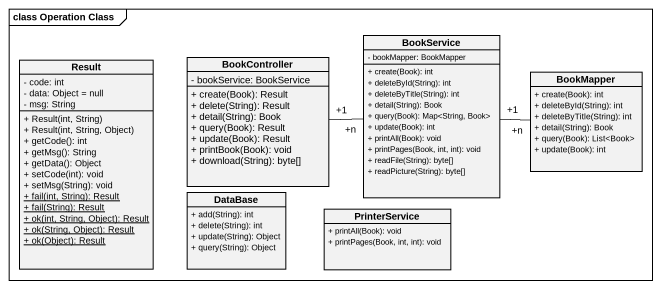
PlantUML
@startuml
mainframe class Operation Class
hide circle
hide empty members
skinparam classAttributeIconSize 0
class BookService {
  - bookMapper: BookMapper
  + create(Book): int
  + deleteById(String): int
  + deleteByTitle(String): int
  + detail(String): Book
  + query(Book): Map<String, Book>
  + update(Book): int
  + printAll(Book): void
  + printPages(Book, int, int): void
  + readFile(String): byte[]
  + readPicture(String): byte[]
}
class Result {
  - code: int
  - data: Object = null
  - msg: String
  + Result(int, String)
  + Result(int, String, Object)
  + getCode(): int
  + getMsg(): String
  + getData(): Object
  + setCode(int): void
  + setMsg(String): void
  {static} + fail(int, String): Result
  {static} + fail(String): Result
  {static} + ok(int, String, Object): Result
  {static} + ok(String, Object): Result
  {static} + ok(Object): Result
}
class BookController {
  - bookService: BookService
  + create(Book): Result
  + delete(String): Result
  + detail(String): Book
  + query(Book): Result
  + update(Book): Result
  + printBook(Book): void
  + download(String): byte[]
}
class BookMapper {
  + create(Book): int
  + deleteById(String): int
  + deleteByTitle(String): int
  + detail(String): Book
  + query(Book): List<Book>
  + update(Book): int
}
class "DataBase" as DataBase_ {
  + add(String): int
  + delete(String): int
  + update(String): Object
  + query(String): Object
}
class PrinterService {
  + printAll(Book): void
  + printPages(Book, int, int): void
}
BookService "+1" -right- "+n" BookMapper
BookController "+1" -right- "+n" BookService
@enduml
